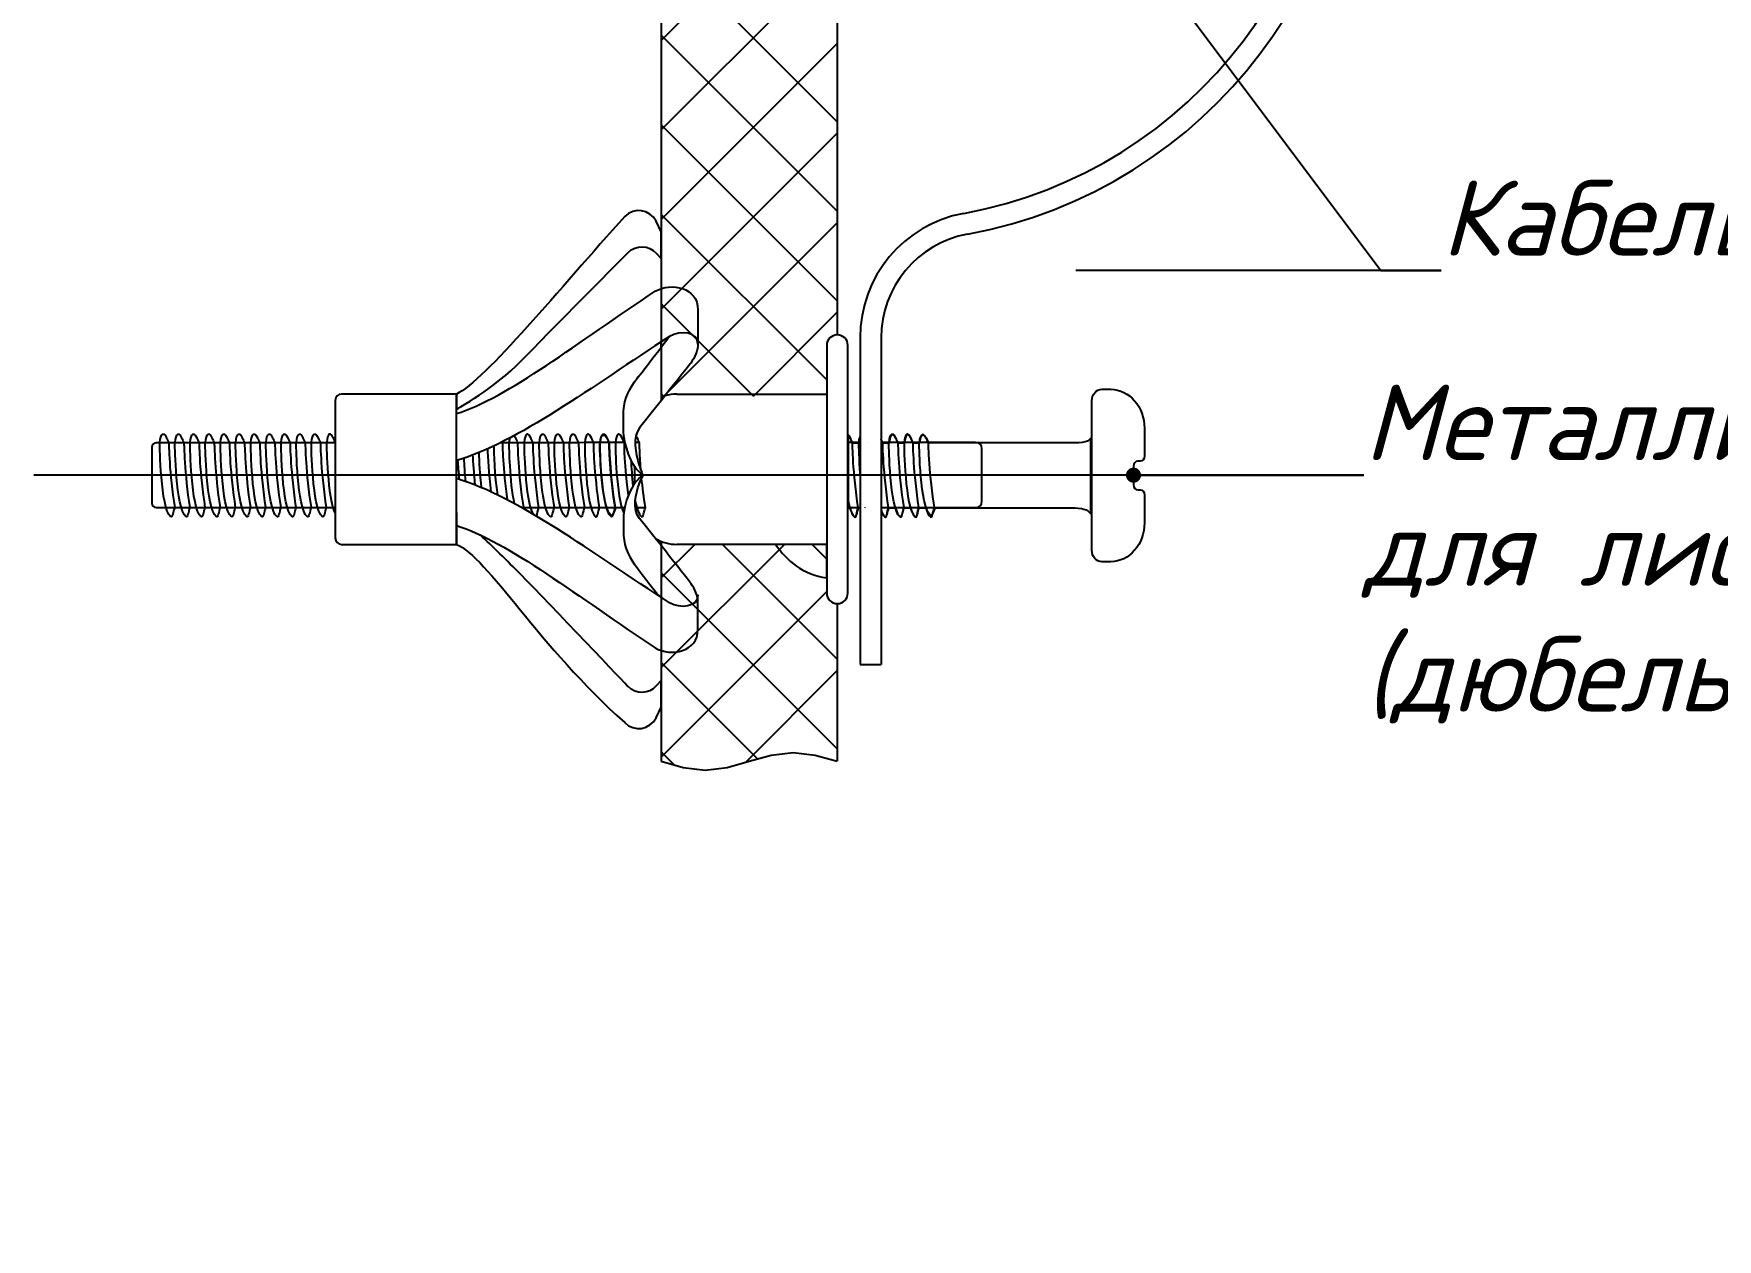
# Model space of a CAD drawing. Extents: x -152830 to 1281226, y -304852 to -2349.
# Drawn here: x 1078635 to 1084215, y -90262 to -86266 of the extents above; entities that cross this region are included whole.
import ezdxf
from ezdxf import colors
from ezdxf.entities.mleader import LeaderData, LeaderLine
from ezdxf.math import Vec2, Vec3

# ---------------------------------------------------------------- set-up
doc = ezdxf.new("R2010")
doc.units = 0
doc.header["$LTSCALE"] = 100
for name, pattern in [('K5LT32769', [0]), ('K5LT_BASIC', [0]), ('K5LT_REINFORCED', [0]), ('K5LT_THIN', [0]), ('K5LT_THIN_INCLUDED_TO_HATCHING', [0])]:
    doc.linetypes.add(name, pattern=pattern)
doc.styles.add('OlympDesign', font='isocpeui.ttf', dxfattribs={"height": 250})

# ---------------------------------------------------------------- blocks, each defined once
blk = doc.blocks.new('_Dot')
at = {"color": 0, "linetype": 'ByBlock', "lineweight": -2}
blk.add_line((-0.5, 0), (-1, 0), dxfattribs=at)
at = {"color": 0, "linetype": 'ByBlock', "const_width": 0.5}
blk.add_lwpolyline([(-0.25, 0, 1), (0.25, 0, 1)], format="xyb", close=True, dxfattribs=at)

msp = doc.modelspace()

# ---------------------------------------------------------------- linework, layer by layer
at = {"linetype": 'K5LT_THIN', "lineweight": 25}
for p, q in [((1080714.619314, -83203.246013), (1080714.619314, -87481.922768)), ((1080714.619314, -87948.450687), (1080714.619314, -88677.536513))]:
    msp.add_line(p, q, dxfattribs=at)
at = {"linetype": 'K5LT_BASIC', "lineweight": 25}
for p, q in [((1081298.382053, -83203.246013), (1081298.382053, -87264.058999)), ((1080714.619314, -87304.544369), (1080714.619314, -87287.017468)), ((1080766.787386, -87460.402556), (1081263.382093, -87460.402556)), ((1080766.787386, -87460.402556), (1080849.151011, -87460.402556)), ((1081334.555919, -87595.480124), (1081334.555919, -87837.250193)), ((1080626.787386, -87756.612379), (1080626.787386, -87700.28565)), ((1080626.787386, -87756.612379), (1080626.787386, -87700.28565)), ((1080714.619314, -87962.896383), (1080714.619314, -87948.450687)), ((1081263.382095, -87958.533436), (1080766.787386, -87958.533436)), ((1080849.151011, -87958.533436), (1080766.787386, -87958.533436)), ((1081298.382053, -88154.876995), (1081298.382053, -88677.536513))]:
    msp.add_line(p, q, dxfattribs=at)
at = {"linetype": 'K5LT32769', "lineweight": 25}
for p, q in [((1080714.619314, -86287.89556), (1081298.382053, -85704.13282)), ((1081298.382053, -86557.432167), (1080714.619314, -85973.669428)), ((1080714.619314, -86584.880408), (1081298.382053, -86001.117668)), ((1081298.382053, -86854.417015), (1080714.619314, -86270.654276)), ((1080714.619314, -86881.865256), (1081298.382053, -86298.102516)), ((1081298.382053, -87151.401863), (1080714.619314, -86567.639124)), ((1080714.619314, -87178.850104), (1081298.382053, -86595.087365)), ((1081263.382092, -87413.386751), (1080714.619314, -86864.623972)), ((1080714.619314, -87475.834952), (1081298.382053, -86892.072213)), ((1081020.224804, -87467.21431), (1080714.619314, -87161.60882)), ((1081020.224804, -87467.21431), (1081298.382053, -87189.057061)), ((1080724.917257, -87468.891612), (1080714.619314, -87458.593668)), ((1080714.619314, -88366.789496), (1081122.875374, -87958.533436)), ((1080714.619314, -88069.804648), (1080825.890526, -87958.533436)), ((1081298.382053, -88339.341256), (1080917.574233, -87958.533436)), ((1081263.382598, -88007.356953), (1081214.559081, -87958.533436)), ((1081298.382053, -88636.326104), (1080714.619314, -88052.563364)), ((1080714.619314, -88663.774344), (1081263.382095, -88115.011563)), ((1081034.07231, -88669.001209), (1080714.619314, -88349.548213)), ((1080993.893462, -88681.485045), (1081298.382053, -88376.996453)), ((1080759.057072, -88690.970819), (1080714.619314, -88646.533061)), ((1081294.826842, -88677.536513), (1081298.382053, -88673.981301))]:
    msp.add_line(p, q, dxfattribs=at)
at = {"linetype": 'K5LT_REINFORCED', "lineweight": 25}
for p, q in [((1081373.63123, -87274.294176), (1081373.63123, -88356.379757)), ((1081443.63123, -87274.294176), (1081443.63123, -88356.379757)), ((1081373.63123, -88356.379757), (1081443.63123, -88356.379757))]:
    msp.add_line(p, q, dxfattribs=at)
at = {"linetype": 'K5LT_THIN_INCLUDED_TO_HATCHING', "lineweight": 25}
for p, q in [((1081006.500683, -88677.536513), (1081079.471026, -88656.897383)), ((1081079.471026, -88656.897383), (1081152.441368, -88648.348376)), ((1081152.441368, -88648.348376), (1081225.411711, -88656.897383)), ((1081225.411711, -88656.897383), (1081298.382053, -88677.536513)), ((1080714.619314, -88677.536513), (1080787.589656, -88698.175642)), ((1080787.589656, -88698.175642), (1080860.559999, -88706.72465)), ((1080860.559999, -88706.72465), (1080933.530341, -88698.175642)), ((1080933.530341, -88698.175642), (1081006.500683, -88677.536513))]:
    msp.add_line(p, q, dxfattribs=at)
at = {"linetype": 'K5LT_REINFORCED', "lineweight": 25}
for centre, radius, start, end in [((1081443.63123, -85381.379757), 1575, 280.4756817, 90), ((1081443.63123, -85381.379757), 1505, 280.4756817, 90), ((1081793.63123, -87274.294176), 420, 100.4756817, 180), ((1081793.63123, -87274.294176), 350, 100.4756817, 180)]:
    msp.add_arc(centre, radius, start, end, dxfattribs=at)
at = {"linetype": 'K5LT_BASIC', "lineweight": 25}
for centre, start, end in [((1080766.787386, -87600.402556), 90, 106.475628918), ((1080766.787386, -87818.533436), 239.599221613, 270)]:
    msp.add_arc(centre, 140, start, end, dxfattribs=at)
for points, knots in [([(1080714.619314, -86922.275767), (1080714.619314, -86922.275767), (1080714.619314, -87011.357567), (1080714.619314, -87011.357567), (1080698.332018, -86993.154119), (1080698.332018, -86993.154119), (1080673.662705, -86965.582533), (1080630.845654, -86964.543019), (1080604.867425, -86990.884981), (1080604.867425, -86990.884981), (1080335.741962, -87262.665794), (1080164.221052, -87438.813855), (1080036.05234, -87511.034458), (1080036.05234, -87511.034458), (1080036.05234, -87460.402556), (1080036.05234, -87460.402556), (1080129.563859, -87416.467577), (1080381.836642, -87107.003153), (1080593.731977, -86871.506491), (1080624.536729, -86839.453754), (1080677.816613, -86847.700551), (1080697.490286, -86887.566332), (1080697.490286, -86887.566332), (1080714.619314, -86922.275767), (1080714.619314, -86922.275767)], [0, 0, 0, 0, 0.1111111111, 0.1111111111, 0.2222222222, 0.2222222222, 0.2222222222, 0.3333333333, 0.3333333333, 0.3333333333, 0.4444444444, 0.4444444444, 0.5555555556, 0.5555555556, 0.6666666667, 0.6666666667, 0.6666666667, 0.7777777778, 0.7777777778, 0.7777777778, 0.8888888889, 0.8888888889, 0.8888888889, 1, 1, 1, 1]), ([(1080036.05234, -87524.977322), (1080201.693178, -87475.400889), (1080446.787495, -87283.573344), (1080694.538485, -87119.629864), (1080747.463334, -87088.717345), (1080836.526325, -87106.754308), (1080836.526325, -87180.631896), (1080836.526325, -87180.631896), (1080836.405964, -87294.335643), (1080836.405964, -87294.335643), (1080836.405964, -87253.578982), (1080778.16258, -87248.224028), (1080741.838354, -87269.386281), (1080485.430017, -87434.529624), (1080238.531635, -87621.709945), (1080036.052624, -87680.580659), (1080036.052624, -87680.580659), (1080036.052529, -87680.573477), (1080036.05234, -87680.55921)], [0.50068450915, 0.50068450915, 0.50068450915, 0.50068450915, 0.66666666667, 0.66666666667, 0.66666666667, 0.83333333333, 0.83333333333, 0.83333333333, 1, 1, 1, 1.16666666667, 1.16666666667, 1.16666666667, 1.33333333333, 1.33333333333, 1.33333333333, 1.33446784587, 1.33446784587, 1.33446784587, 1.33446784587]), ([(1080836.484782, -87219.876946), (1080836.512352, -87220.348987), (1080836.526325, -87220.83529), (1080836.526325, -87221.336094), (1080836.526325, -87221.336094), (1080836.526325, -87292.191668), (1080836.526325, -87292.191668), (1080836.526325, -87315.58782), (1080826.947586, -87338.725358), (1080812.61589, -87357.675045), (1080812.61589, -87357.675045), (1080682.55164, -87522.932402), (1080643.262974, -87571.754806), (1080618.436586, -87602.605535), (1080629.431863, -87657.757967), (1080640.890624, -87694.181252), (1080647.56577, -87715.399144), (1080654.398199, -87730.261324), (1080654.398199, -87730.261324), (1080637.535277, -87715.110846), (1080631.924344, -87707.615225), (1080604.632798, -87671.156569), (1080589.177596, -87612.394013), (1080589.177596, -87571.413932), (1080589.177596, -87571.413932), (1080589.177596, -87530.206367), (1080589.177596, -87530.206367), (1080589.177596, -87490.238554), (1080602.331938, -87451.381707), (1080626.61039, -87419.632961), (1080626.61039, -87419.632961), (1080700.904341, -87322.479333), (1080741.181204, -87269.809589)], [0.81667321104, 0.81667321104, 0.81667321104, 0.81667321104, 0.81818181818, 0.81818181818, 0.81818181818, 0.90909090909, 0.90909090909, 0.90909090909, 1, 1, 1, 1.09090909091, 1.09090909091, 1.09090909091, 1.18181818182, 1.18181818182, 1.18181818182, 1.27272727273, 1.27272727273, 1.36363636364, 1.36363636364, 1.36363636364, 1.45454545455, 1.45454545455, 1.45454545455, 1.54545454545, 1.54545454545, 1.54545454545, 1.63636363636, 1.63636363636, 1.63636363636, 1.70263052599, 1.70263052599, 1.70263052599, 1.70263052599]), ([(1081298.382127, -88154.876995), (1081298.382127, -88154.876995), (1081298.382057, -88154.876995), (1081298.382057, -88154.876995), (1081279.052112, -88154.876995), (1081263.382096, -88139.206978), (1081263.382095, -88119.877034), (1081263.382095, -88119.877034), (1081263.382092, -87299.058961), (1081263.382092, -87299.058961), (1081263.382092, -87279.729016), (1081279.052108, -87264.058999), (1081298.382053, -87264.058999), (1081298.382053, -87264.058999), (1081298.382131, -87264.058999), (1081298.382131, -87264.058999), (1081317.712075, -87264.058999), (1081333.382092, -87279.729016), (1081333.382092, -87299.058961), (1081333.382092, -87299.058961), (1081333.382088, -88119.877034), (1081333.382088, -88119.877034), (1081333.382088, -88139.206978), (1081317.712071, -88154.876995), (1081298.382127, -88154.876995)], [0, 0, 0, 0, 0.125, 0.125, 0.125, 0.25, 0.25, 0.25, 0.375, 0.375, 0.375, 0.5, 0.5, 0.5, 0.625, 0.625, 0.625, 0.75, 0.75, 0.75, 0.875, 0.875, 0.875, 1, 1, 1, 1]), ([(1080036.05234, -87958.533436), (1080036.05234, -87958.533436), (1079655.275244, -87958.533436), (1079655.275244, -87958.533436), (1079643.677265, -87958.533436), (1079634.275244, -87949.131415), (1079634.275244, -87937.533436), (1079634.275244, -87937.533436), (1079634.275244, -87481.402556), (1079634.275244, -87481.402556), (1079634.275244, -87469.804577), (1079643.677265, -87460.402556), (1079655.275244, -87460.402556), (1079655.275244, -87460.402556), (1080036.05234, -87460.402556), (1080036.05234, -87460.402556), (1080036.05234, -87958.533436), (1080036.05234, -87958.533436)], [0, 0, 0, 0, 0.1666666667, 0.1666666667, 0.1666666667, 0.3333333333, 0.3333333333, 0.3333333333, 0.5, 0.5, 0.5, 0.6666666667, 0.6666666667, 0.6666666667, 0.8333333333, 0.8333333333, 1, 1, 1, 1]), ([(1082141.853294, -87932.138204), (1082141.853294, -87932.138204), (1082141.853294, -87977.862901), (1082141.853294, -87977.862901), (1082141.853294, -87998.95205), (1082156.611003, -88016.048184), (1082174.815558, -88016.048184), (1082174.815558, -88016.048184), (1082204.800027, -88016.048184), (1082204.800027, -88016.048184), (1082266.366394, -88016.048184), (1082316.275796, -87958.230413), (1082316.275796, -87886.908578), (1082316.275796, -87886.908578), (1082316.275796, -87793.907802), (1082316.275796, -87793.907802), (1082316.275796, -87784.872607), (1082309.953172, -87777.548135), (1082302.15382, -87777.548135), (1082302.15382, -87777.548135), (1082294.145662, -87777.548135), (1082294.145662, -87777.548135), (1082286.344886, -87777.548135), (1082280.021108, -87770.222326), (1082280.021108, -87761.185483), (1082280.021108, -87761.185483), (1082280.021108, -87699.361871), (1082280.021108, -87699.361871), (1082280.021108, -87690.323382), (1082286.346038, -87682.99624), (1082294.148233, -87682.99624), (1082294.148233, -87682.99624), (1082302.156384, -87682.99624), (1082302.156384, -87682.99624), (1082309.95432, -87682.99624), (1082316.275796, -87675.673098), (1082316.275796, -87666.639544), (1082316.275796, -87666.639544), (1082316.275796, -87573.636076), (1082316.275796, -87573.636076), (1082316.275796, -87502.314241), (1082266.366394, -87444.49647), (1082204.800027, -87444.49647), (1082204.800027, -87444.49647), (1082174.8153, -87444.49647), (1082174.8153, -87444.49647), (1082156.610887, -87444.49647), (1082141.853294, -87461.59247), (1082141.853294, -87482.681454), (1082141.853294, -87482.681454), (1082141.853294, -87528.403486), (1082141.853294, -87528.403486), (1082141.853294, -87932.138204), (1082141.853294, -87932.138204)], [0, 0, 0, 0, 0.0555555556, 0.0555555556, 0.0555555556, 0.1111111111, 0.1111111111, 0.1111111111, 0.1666666667, 0.1666666667, 0.1666666667, 0.2222222222, 0.2222222222, 0.2222222222, 0.2777777778, 0.2777777778, 0.2777777778, 0.3333333333, 0.3333333333, 0.3333333333, 0.3888888889, 0.3888888889, 0.3888888889, 0.4444444444, 0.4444444444, 0.4444444444, 0.5, 0.5, 0.5, 0.5555555556, 0.5555555556, 0.5555555556, 0.6111111111, 0.6111111111, 0.6111111111, 0.6666666667, 0.6666666667, 0.6666666667, 0.7222222222, 0.7222222222, 0.7222222222, 0.7777777778, 0.7777777778, 0.7777777778, 0.8333333333, 0.8333333333, 0.8333333333, 0.8888888889, 0.8888888889, 0.8888888889, 0.9444444444, 0.9444444444, 1, 1, 1, 1]), ([(1079082.616749, -87622.326559), (1079079.179205, -87615.697543), (1079077.680149, -87610.12558), (1079075.01836, -87604.854971), (1079061.119822, -87577.37699), (1079053.181253, -87603.544132), (1079052.78219, -87628.566541), (1079052.78219, -87628.566541), (1079055.22542, -87837.651172), (1079088.806334, -87866.43485), (1079095.700449, -87872.345965), (1079096.692192, -87850.178705), (1079102.108593, -87836.069321), (1079083.882333, -87725.05484), (1079082.616749, -87622.326559), (1079082.616749, -87622.326559)], [0, 0, 0, 0, 0.2, 0.2, 0.2, 0.4, 0.4, 0.4, 0.6, 0.6, 0.6, 0.8, 0.8, 0.8, 1, 1, 1, 1]), ([(1079132.863413, -87622.326559), (1079129.420726, -87615.697543), (1079127.928098, -87610.12558), (1079125.260138, -87604.854971), (1079111.364171, -87577.37699), (1079103.427916, -87603.544132), (1079103.026282, -87628.566541), (1079103.026282, -87628.566541), (1079105.473369, -87837.651172), (1079139.050426, -87866.43485), (1079145.953284, -87872.345965), (1079146.935255, -87850.178705), (1079152.35397, -87836.069321), (1079134.131568, -87725.05484), (1079132.863413, -87622.326559), (1079132.863413, -87622.326559)], [0, 0, 0, 0, 0.2, 0.2, 0.2, 0.4, 0.4, 0.4, 0.6, 0.6, 0.6, 0.8, 0.8, 0.8, 1, 1, 1, 1]), ([(1079183.111362, -87622.326559), (1079179.672532, -87615.697543), (1079178.174762, -87610.12558), (1079175.509116, -87604.854971), (1079161.610835, -87577.37699), (1079153.677151, -87603.544132), (1079153.274231, -87628.566541), (1079153.274231, -87628.566541), (1079155.724918, -87837.651172), (1079189.299661, -87866.43485), (1079196.197376, -87872.345965), (1079197.181919, -87850.178705), (1079202.600634, -87836.069321), (1079184.37566, -87725.05484), (1079183.111362, -87622.326559), (1079183.111362, -87622.326559)], [0, 0, 0, 0, 0.2, 0.2, 0.2, 0.4, 0.4, 0.4, 0.6, 0.6, 0.6, 0.8, 0.8, 0.8, 1, 1, 1, 1]), ([(1079233.355447, -87622.326559), (1079229.917903, -87615.697543), (1079228.423733, -87610.12558), (1079225.753459, -87604.854971), (1079211.860069, -87577.37699), (1079203.921243, -87603.544132), (1079203.520895, -87628.566541), (1079203.520895, -87628.566541), (1079205.96901, -87837.651172), (1079239.548888, -87866.43485), (1079246.441725, -87872.345965), (1079247.428575, -87850.178705), (1079252.849861, -87836.069321), (1079234.624888, -87725.05484), (1079233.355447, -87622.326559), (1079233.355447, -87622.326559)], [0, 0, 0, 0, 0.2, 0.2, 0.2, 0.4, 0.4, 0.4, 0.6, 0.6, 0.6, 0.8, 0.8, 0.8, 1, 1, 1, 1]), ([(1079283.604681, -87622.326559), (1079280.167137, -87615.697543), (1079278.670395, -87610.12558), (1079275.998835, -87604.854971), (1079262.10544, -87577.37699), (1079254.171756, -87603.544132), (1079253.767551, -87628.566541), (1079253.767551, -87628.566541), (1079256.220809, -87837.651172), (1079289.795551, -87866.43485), (1079296.68838, -87872.345965), (1079297.675237, -87850.178705), (1079303.096523, -87836.069321), (1079284.870264, -87725.05484), (1079283.604681, -87622.326559), (1079283.604681, -87622.326559)], [0, 0, 0, 0, 0.2, 0.2, 0.2, 0.4, 0.4, 0.4, 0.6, 0.6, 0.6, 0.8, 0.8, 0.8, 1, 1, 1, 1]), ([(1079333.848772, -87622.326559), (1079330.411228, -87615.697543), (1079328.913457, -87610.12558), (1079326.245497, -87604.854971), (1079312.356987, -87577.37699), (1079304.42099, -87603.544132), (1079304.014213, -87628.566541), (1079304.014213, -87628.566541), (1079306.4649, -87837.651172), (1079340.043499, -87866.43485), (1079346.936328, -87872.345965), (1079347.925499, -87850.178705), (1079353.3419, -87836.069321), (1079335.114355, -87725.05484), (1079333.848772, -87622.326559), (1079333.848772, -87622.326559)], [0, 0, 0, 0, 0.2, 0.2, 0.2, 0.4, 0.4, 0.4, 0.6, 0.6, 0.6, 0.8, 0.8, 0.8, 1, 1, 1, 1]), ([(1079384.099291, -87622.326559), (1079380.65789, -87615.697543), (1079379.162691, -87610.12558), (1079376.497056, -87604.854971), (1079362.601335, -87577.37699), (1079354.665081, -87603.544132), (1079354.25959, -87628.566541), (1079354.25959, -87628.566541), (1079356.712848, -87837.651172), (1079390.285275, -87866.43485), (1079397.185304, -87872.345965), (1079398.172162, -87850.178705), (1079403.588562, -87836.069321), (1079385.363589, -87725.05484), (1079384.099291, -87622.326559), (1079384.099291, -87622.326559)], [0, 0, 0, 0, 0.2, 0.2, 0.2, 0.4, 0.4, 0.4, 0.6, 0.6, 0.6, 0.8, 0.8, 0.8, 1, 1, 1, 1]), ([(1079434.34081, -87622.326559), (1079430.908409, -87615.697543), (1079429.40421, -87610.12558), (1079426.743964, -87604.854971), (1079412.845426, -87577.37699), (1079404.909429, -87603.544132), (1079404.508823, -87628.566541), (1079404.508823, -87628.566541), (1079406.95951, -87837.651172), (1079440.531938, -87866.43485), (1079447.429653, -87872.345965), (1079448.41651, -87850.178705), (1079453.837796, -87836.069321), (1079435.60768, -87725.05484), (1079434.34081, -87622.326559), (1079434.34081, -87622.326559)], [0, 0, 0, 0, 0.2, 0.2, 0.2, 0.4, 0.4, 0.4, 0.6, 0.6, 0.6, 0.8, 0.8, 0.8, 1, 1, 1, 1]), ([(1079484.590044, -87622.326559), (1079481.155071, -87615.697543), (1079479.656015, -87610.12558), (1079476.989341, -87604.854971), (1079463.09466, -87577.37699), (1079455.154805, -87603.544132), (1079454.752914, -87628.566541), (1079454.752914, -87628.566541), (1079457.201287, -87837.651172), (1079490.780914, -87866.43485), (1079497.676328, -87872.345965), (1079498.665486, -87850.178705), (1079504.084458, -87836.069321), (1079485.856913, -87725.05484), (1079484.590044, -87622.326559), (1079484.590044, -87622.326559)], [0, 0, 0, 0, 0.2, 0.2, 0.2, 0.4, 0.4, 0.4, 0.6, 0.6, 0.6, 0.8, 0.8, 0.8, 1, 1, 1, 1]), ([(1079534.841849, -87622.326559), (1079531.399162, -87615.697543), (1079529.903963, -87610.12558), (1079527.238332, -87604.854971), (1079513.337465, -87577.37699), (1079505.401467, -87603.544132), (1079505.002148, -87628.566541), (1079505.002148, -87628.566541), (1079507.455406, -87837.651172), (1079541.034004, -87866.43485), (1079547.926577, -87872.345965), (1079548.913434, -87850.178705), (1079554.33112, -87836.069321), (1079536.104861, -87725.05484), (1079534.841849, -87622.326559), (1079534.841849, -87622.326559)], [0, 0, 0, 0, 0.2, 0.2, 0.2, 0.4, 0.4, 0.4, 0.6, 0.6, 0.6, 0.8, 0.8, 0.8, 1, 1, 1, 1]), ([(1079585.084654, -87622.326559), (1079581.645824, -87615.697543), (1079580.148054, -87610.12558), (1079577.487551, -87604.854971), (1079563.586699, -87577.37699), (1079555.650701, -87603.544132), (1079555.251381, -87628.566541), (1079555.251381, -87628.566541), (1079557.700782, -87837.651172), (1079591.278095, -87866.43485), (1079598.180953, -87872.345965), (1079599.157782, -87850.178705), (1079604.579068, -87836.069321), (1079586.348952, -87725.05484), (1079585.084654, -87622.326559), (1079585.084654, -87622.326559)], [0, 0, 0, 0, 0.2, 0.2, 0.2, 0.4, 0.4, 0.4, 0.6, 0.6, 0.6, 0.8, 0.8, 0.8, 1, 1, 1, 1]), ([(1079635.074476, -87621.816475), (1079631.818356, -87615.41074), (1079630.328643, -87609.98984), (1079627.731899, -87604.854971), (1079613.835932, -87577.37699), (1079605.897363, -87603.544132), (1079605.496758, -87628.566541), (1079605.496758, -87628.566541), (1079607.580651, -87806.54424), (1079634.275245, -87856.694284)], [1.0051508324, 1.0051508324, 1.0051508324, 1.0051508324, 1.2, 1.2, 1.2, 1.4, 1.4, 1.4, 1.58452352108, 1.58452352108, 1.58452352108, 1.58452352108]), ([(1080212.530674, -87605.986054), (1080210.909748, -87612.432738), (1080210.009025, -87620.558266), (1080209.880402, -87628.566541), (1080209.880402, -87628.566541), (1080211.337953, -87753.037615), (1080227.427802, -87823.125474)], [0.33599117412, 0.33599117412, 0.33599117412, 0.33599117412, 0.4, 0.4, 0.4, 0.55431322896, 0.55431322896, 0.55431322896, 0.55431322896]), ([(1080257.882489, -87839.939713), (1080258.296263, -87838.60392), (1080258.737097, -87837.305684), (1080259.211945, -87836.069321), (1080240.984401, -87725.05484), (1080239.717531, -87622.326559), (1080239.717531, -87622.326559), (1080236.282559, -87615.697543), (1080234.783503, -87610.12558), (1080232.116829, -87604.854971), (1080230.629761, -87601.91416), (1080229.210901, -87599.587812), (1080227.862189, -87597.808759)], [0.78247459788, 0.78247459788, 0.78247459788, 0.78247459788, 0.8, 0.8, 0.8, 1, 1, 1, 1.2, 1.2, 1.2, 1.22140484978, 1.22140484978, 1.22140484978, 1.22140484978]), ([(1080301.136655, -87864.989518), (1080304.076801, -87859.501386), (1080305.703233, -87845.849514), (1080309.458608, -87836.069321), (1080291.232349, -87725.05484), (1080289.969336, -87622.326559), (1080289.969336, -87622.326559), (1080286.52665, -87615.697543), (1080285.031451, -87610.12558), (1080282.365819, -87604.854971), (1080268.464953, -87577.37699), (1080260.528955, -87603.544132), (1080260.129635, -87628.566541), (1080260.129635, -87628.566541), (1080262.26421, -87810.490647), (1080289.804166, -87858.306118)], [0.66136612078, 0.66136612078, 0.66136612078, 0.66136612078, 0.8, 0.8, 0.8, 1, 1, 1, 1.2, 1.2, 1.2, 1.4, 1.4, 1.4, 1.58655808023, 1.58655808023, 1.58655808023, 1.58655808023]), ([(1080340.212141, -87622.326559), (1080336.773312, -87615.697543), (1080335.275542, -87610.12558), (1080332.615038, -87604.854971), (1080318.714186, -87577.37699), (1080310.778188, -87603.544132), (1080310.378869, -87628.566541), (1080310.378869, -87628.566541), (1080312.82827, -87837.651172), (1080346.405583, -87866.43485), (1080353.30844, -87872.345965), (1080354.285269, -87850.178705), (1080359.706556, -87836.069321), (1080341.47644, -87725.05484), (1080340.212141, -87622.326559), (1080340.212141, -87622.326559)], [0, 0, 0, 0, 0.2, 0.2, 0.2, 0.4, 0.4, 0.4, 0.6, 0.6, 0.6, 0.8, 0.8, 0.8, 1, 1, 1, 1]), ([(1080390.463946, -87622.326559), (1080387.023831, -87615.697543), (1080385.524775, -87610.12558), (1080382.859387, -87604.854971), (1080368.96342, -87577.37699), (1080361.024851, -87603.544132), (1080360.624245, -87628.566541), (1080360.624245, -87628.566541), (1080363.072361, -87837.651172), (1080396.652245, -87866.43485), (1080403.547663, -87872.345965), (1080404.534246, -87850.178705), (1080409.950647, -87836.069321), (1080391.725673, -87725.05484), (1080390.463946, -87622.326559), (1080390.463946, -87622.326559)], [0, 0, 0, 0, 0.2, 0.2, 0.2, 0.4, 0.4, 0.4, 0.6, 0.6, 0.6, 0.8, 0.8, 0.8, 1, 1, 1, 1]), ([(1080440.708037, -87622.326559), (1080437.270493, -87615.697543), (1080435.766295, -87610.12558), (1080433.109667, -87604.854971), (1080419.210082, -87577.37699), (1080411.273827, -87603.544132), (1080410.873479, -87628.566541), (1080410.873479, -87628.566541), (1080413.321594, -87837.651172), (1080446.901479, -87866.43485), (1080453.796622, -87872.345965), (1080454.778594, -87850.178705), (1080460.202194, -87836.069321), (1080441.968478, -87725.05484), (1080440.708037, -87622.326559), (1080440.708037, -87622.326559)], [0, 0, 0, 0, 0.2, 0.2, 0.2, 0.4, 0.4, 0.4, 0.6, 0.6, 0.6, 0.8, 0.8, 0.8, 1, 1, 1, 1]), ([(1080510.446542, -87836.069321), (1080505.027827, -87850.178705), (1080504.043284, -87872.345965), (1080497.144284, -87866.43485), (1080463.565942, -87837.651172), (1080461.114999, -87628.566541), (1080461.114999, -87628.566541), (1080461.519461, -87603.544132), (1080469.45803, -87577.37699), (1080483.353997, -87604.854971), (1080486.020671, -87610.12558), (1080487.517156, -87615.697543), (1080490.952128, -87622.326559), (1080490.952128, -87622.326559), (1080492.217712, -87725.05484), (1080510.446542, -87836.069321)], [0, 0, 0, 0, 0.2, 0.2, 0.2, 0.4, 0.4, 0.4, 0.6, 0.6, 0.6, 0.8, 0.8, 0.8, 1, 1, 1, 1]), ([(1080540.887429, -87621.560832), (1080540.552371, -87619.875872), (1080537.365784, -87610.811083), (1080534.425525, -87605.686008), (1080521.904165, -87583.830131), (1080511.768437, -87603.544132), (1080511.362946, -87628.566541), (1080511.362946, -87628.566541), (1080513.857602, -87832.727172), (1080547.622104, -87861.300004), (1080553.488993, -87866.261802), (1080556.190894, -87856.461112), (1080561.607037, -87842.351729), (1080543.377179, -87731.334676), (1080540.887429, -87621.560832), (1080540.887429, -87621.560832)], [0, 0, 0, 0, 0.2, 0.2, 0.2, 0.4, 0.4, 0.4, 0.6, 0.6, 0.6, 0.8, 0.8, 0.8, 1, 1, 1, 1]), ([(1080542.271042, -87622.326559), (1080538.833498, -87615.697543), (1080537.334442, -87610.12558), (1080534.672653, -87604.854971), (1080520.774115, -87577.37699), (1080512.835546, -87603.544132), (1080512.436483, -87628.566541), (1080512.436483, -87628.566541), (1080514.879713, -87837.651172), (1080548.460627, -87866.43485), (1080555.354742, -87872.345965), (1080556.346485, -87850.178705), (1080561.762886, -87836.069321), (1080543.536626, -87725.05484), (1080542.271042, -87622.326559), (1080542.271042, -87622.326559)], [0, 0, 0, 0, 0.2, 0.2, 0.2, 0.4, 0.4, 0.4, 0.6, 0.6, 0.6, 0.8, 0.8, 0.8, 1, 1, 1, 1]), ([(1080606.041626, -87795.785591), (1080593.493969, -87701.409791), (1080592.517706, -87622.326559), (1080592.517706, -87622.326559), (1080589.075019, -87615.697543), (1080587.582391, -87610.12558), (1080584.914431, -87604.854971), (1080571.018464, -87577.37699), (1080563.082209, -87603.544132), (1080562.680575, -87628.566541), (1080562.680575, -87628.566541), (1080564.718754, -87802.71316), (1080590.597909, -87855.02169)], [0.82452017536, 0.82452017536, 0.82452017536, 0.82452017536, 1, 1, 1, 1.2, 1.2, 1.2, 1.4, 1.4, 1.4, 1.58252672585, 1.58252672585, 1.58252672585, 1.58252672585]), ([(1080647.575206, -87713.540718), (1080643.224584, -87659.616037), (1080642.765655, -87622.326559), (1080642.765655, -87622.326559), (1080639.326825, -87615.697543), (1080637.829055, -87610.12558), (1080635.163409, -87604.854971), (1080633.71067, -87601.982793), (1080632.323099, -87599.69673), (1080631.002484, -87597.934212)], [0.87950247114, 0.87950247114, 0.87950247114, 0.87950247114, 1, 1, 1, 1.2, 1.2, 1.2, 1.22090530557, 1.22090530557, 1.22090530557, 1.22090530557]), ([(1081333.382089, -87809.756006), (1081338.507242, -87836.902505), (1081345.394431, -87858.507212), (1081354.642693, -87866.43485), (1081361.535265, -87872.345965), (1081362.522122, -87850.178705), (1081367.939808, -87836.069321), (1081349.713549, -87725.05484), (1081348.450537, -87622.326559), (1081348.450537, -87622.326559), (1081345.00785, -87615.697543), (1081343.512651, -87610.12558), (1081340.84702, -87604.854971), (1081338.126279, -87599.476855), (1081335.634041, -87596.153782), (1081333.38209, -87594.474947)], [0.54491574096, 0.54491574096, 0.54491574096, 0.54491574096, 0.6, 0.6, 0.6, 0.8, 0.8, 0.8, 1, 1, 1, 1.2, 1.2, 1.2, 1.23914491354, 1.23914491354, 1.23914491354, 1.23914491354]), ([(1081373.63123, -87603.136215), (1081371.788421, -87608.491046), (1081370.588499, -87615.727966), (1081370.075734, -87623.294015), (1081370.075734, -87623.294015), (1081349.306993, -87623.294015), (1081349.306993, -87623.294015), (1081345.934759, -87616.747783), (1081344.436989, -87611.218514), (1081341.796542, -87605.995731), (1081338.687179, -87599.850647), (1081335.876561, -87596.388821), (1081333.38209, -87594.997299)], [1.370368382963, 1.370368382963, 1.370368382963, 1.370368382963, 1.377777777778, 1.377777777778, 1.377777777778, 1.4, 1.4, 1.4, 1.422222222222, 1.422222222222, 1.422222222222, 1.427657286688, 1.427657286688, 1.427657286688, 1.427657286688]), ([(1081373.63123, -87599.537829), (1081370.670811, -87606.323556), (1081369.035783, -87617.555875), (1081368.860069, -87628.566541), (1081368.860069, -87628.566541), (1081369.416211, -87676.039638), (1081373.63123, -87728.858104)], [0.31199355836, 0.31199355836, 0.31199355836, 0.31199355836, 0.4, 0.4, 0.4, 0.49529996145, 0.49529996145, 0.49529996145, 0.49529996145]), ([(1081443.63123, -87845.656817), (1081447.213756, -87855.829086), (1081451.336423, -87863.508853), (1081456.077842, -87867.57561), (1081462.970672, -87873.479011), (1081463.9601, -87851.359577), (1081469.363645, -87837.250193), (1081469.363645, -87837.250193), (1081491.200746, -87837.250193), (1081491.200746, -87837.250193), (1081495.363905, -87851.598191), (1081500.357073, -87862.453106), (1081506.32707, -87867.57561), (1081513.214764, -87873.479011), (1081514.204185, -87851.359577), (1081519.612872, -87837.250193), (1081519.612872, -87837.250193), (1081541.442273, -87837.250193), (1081541.442273, -87837.250193), (1081545.614424, -87851.598191), (1081550.597564, -87862.453106), (1081556.573732, -87867.57561), (1081563.461419, -87873.479011), (1081564.450848, -87851.359577), (1081569.858249, -87837.250193), (1081569.858249, -87837.250193), (1081591.692794, -87837.250193), (1081591.692794, -87837.250193), (1081595.861086, -87851.598191), (1081600.846797, -87862.453106), (1081606.82168, -87867.57561), (1081613.706796, -87873.479011), (1081614.701367, -87851.359577), (1081620.107482, -87837.250193), (1081620.107482, -87837.250193), (1082072.809557, -87837.250193), (1082072.809557, -87837.250193), (1082109.249426, -87837.250193), (1082129.378996, -87842.322434), (1082138.353534, -87857.634663), (1082138.353534, -87857.634663), (1082138.353534, -87606.154292), (1082138.353534, -87606.154292), (1082127.783482, -87624.187665), (1082101.295694, -87621.464191), (1082052.831143, -87621.464191), (1082052.474079, -87621.464191), (1082052.304728, -87621.434486), (1082051.947664, -87621.434486), (1081973.581481, -87621.434486), (1081600.549043, -87621.560832), (1081600.549043, -87621.560832), (1081597.170639, -87615.0146), (1081595.669011, -87611.218514), (1081593.023679, -87605.995731), (1081580.320529, -87580.870471), (1081572.601547, -87600.601957), (1081571.063665, -87623.294015), (1081571.063665, -87623.294015), (1081550.298781, -87623.294015), (1081550.298781, -87623.294015), (1081546.92012, -87616.747783), (1081545.427235, -87611.218514), (1081542.777017, -87605.995731), (1081530.073866, -87580.870471), (1081522.354885, -87600.601957), (1081520.819317, -87623.294015), (1081520.819317, -87623.294015), (1081500.049548, -87623.294015), (1081500.049548, -87623.294015), (1081496.676029, -87616.747783), (1081495.181858, -87611.218514), (1081492.53164, -87605.995731), (1081479.827211, -87580.870471), (1081472.106943, -87600.601957), (1081470.571375, -87623.294015), (1081470.571375, -87623.294015), (1081449.807777, -87623.294015), (1081449.807777, -87623.294015), (1081447.041996, -87617.934845), (1081445.5375, -87613.257256), (1081443.63123, -87608.871424)], [0.69346888346, 0.69346888346, 0.69346888346, 0.69346888346, 0.71111111111, 0.71111111111, 0.71111111111, 0.73333333333, 0.73333333333, 0.73333333333, 0.75555555556, 0.75555555556, 0.75555555556, 0.77777777778, 0.77777777778, 0.77777777778, 0.8, 0.8, 0.8, 0.82222222222, 0.82222222222, 0.82222222222, 0.84444444444, 0.84444444444, 0.84444444444, 0.86666666667, 0.86666666667, 0.86666666667, 0.88888888889, 0.88888888889, 0.88888888889, 0.91111111111, 0.91111111111, 0.91111111111, 0.93333333333, 0.93333333333, 0.93333333333, 0.95555555556, 0.95555555556, 0.95555555556, 0.97777777778, 0.97777777778, 0.97777777778, 1, 1, 1, 1.02222222222, 1.02222222222, 1.02222222222, 1.04444444444, 1.04444444444, 1.04444444444, 1.06666666667, 1.06666666667, 1.06666666667, 1.08888888889, 1.08888888889, 1.08888888889, 1.11111111111, 1.11111111111, 1.11111111111, 1.13333333333, 1.13333333333, 1.13333333333, 1.15555555556, 1.15555555556, 1.15555555556, 1.17777777778, 1.17777777778, 1.17777777778, 1.2, 1.2, 1.2, 1.22222222222, 1.22222222222, 1.22222222222, 1.24444444444, 1.24444444444, 1.24444444444, 1.26666666667, 1.26666666667, 1.26666666667, 1.28485921892, 1.28485921892, 1.28485921892, 1.28485921892]), ([(1081443.63123, -87847.131833), (1081446.988341, -87856.00905), (1081450.801891, -87862.72197), (1081455.133446, -87866.43485), (1081462.028864, -87872.345965), (1081463.015447, -87850.178705), (1081468.431847, -87836.069321), (1081450.206874, -87725.05484), (1081448.945147, -87622.326559), (1081448.945147, -87622.326559), (1081446.599895, -87617.807317), (1081445.156778, -87613.779355), (1081443.63123, -87610.003234)], [0.57420149316, 0.57420149316, 0.57420149316, 0.57420149316, 0.6, 0.6, 0.6, 0.8, 0.8, 0.8, 1, 1, 1, 1.13634730349, 1.13634730349, 1.13634730349, 1.13634730349]), ([(1081499.189238, -87622.326559), (1081495.751694, -87615.697543), (1081494.247495, -87610.12558), (1081491.590868, -87604.854971), (1081477.691283, -87577.37699), (1081469.755028, -87603.544132), (1081469.35468, -87628.566541), (1081469.35468, -87628.566541), (1081471.802795, -87837.651172), (1081505.382679, -87866.43485), (1081512.277823, -87872.345965), (1081513.259795, -87850.178705), (1081518.683395, -87836.069321), (1081500.449679, -87725.05484), (1081499.189238, -87622.326559), (1081499.189238, -87622.326559)], [0, 0, 0, 0, 0.2, 0.2, 0.2, 0.4, 0.4, 0.4, 0.6, 0.6, 0.6, 0.8, 0.8, 0.8, 1, 1, 1, 1]), ([(1081568.927743, -87836.069321), (1081563.509028, -87850.178705), (1081562.524485, -87872.345965), (1081555.625485, -87866.43485), (1081522.047143, -87837.651172), (1081519.596199, -87628.566541), (1081519.596199, -87628.566541), (1081520.000662, -87603.544132), (1081527.93923, -87577.37699), (1081541.835197, -87604.854971), (1081544.501872, -87610.12558), (1081545.998356, -87615.697543), (1081549.433329, -87622.326559), (1081549.433329, -87622.326559), (1081550.698913, -87725.05484), (1081568.927743, -87836.069321)], [0, 0, 0, 0, 0.2, 0.2, 0.2, 0.4, 0.4, 0.4, 0.6, 0.6, 0.6, 0.8, 0.8, 0.8, 1, 1, 1, 1]), ([(1081599.36863, -87621.560832), (1081599.033571, -87619.875872), (1081595.846984, -87610.811083), (1081592.906726, -87605.686008), (1081580.385365, -87583.830131), (1081570.249638, -87603.544132), (1081569.844147, -87628.566541), (1081569.844147, -87628.566541), (1081572.338803, -87832.727172), (1081606.103305, -87861.300004), (1081611.970194, -87866.261802), (1081614.672095, -87856.461112), (1081620.088238, -87842.351729), (1081601.858379, -87731.334676), (1081599.36863, -87621.560832), (1081599.36863, -87621.560832)], [0, 0, 0, 0, 0.2, 0.2, 0.2, 0.4, 0.4, 0.4, 0.6, 0.6, 0.6, 0.8, 0.8, 0.8, 1, 1, 1, 1]), ([(1079635.074476, -87621.816475), (1079289.019468, -87622.012676), (1079041.068874, -87622.153255), (1079041.068874, -87622.153255), (1079033.272239, -87622.153255), (1079026.943291, -87628.478603), (1079026.943291, -87636.28038), (1079026.943291, -87636.28038), (1079026.943291, -87821.979994), (1079026.943291, -87821.979994), (1079026.943291, -87829.779021), (1079033.262319, -87836.103143), (1079041.061344, -87836.109427), (1079041.061344, -87836.109427), (1079288.633398, -87836.165807), (1079634.275245, -87836.244521)], [0.21222882111, 0.21222882111, 0.21222882111, 0.21222882111, 0.25, 0.25, 0.25, 0.375, 0.375, 0.375, 0.5, 0.5, 0.5, 0.625, 0.625, 0.625, 0.66274210818, 0.66274210818, 0.66274210818, 0.66274210818]), ([(1080205.150506, -87811.321739), (1080190.552628, -87710.253023), (1080189.468298, -87622.326559), (1080189.468298, -87622.326559), (1080188.832986, -87621.099578), (1080188.263733, -87619.90881), (1080187.740981, -87618.749465)], [0.81496887465, 0.81496887465, 0.81496887465, 0.81496887465, 1, 1, 1, 1.03701850247, 1.03701850247, 1.03701850247, 1.03701850247]), ([(1081443.63123, -87836.65657), (1081635.203815, -87836.700197), (1081756.683446, -87836.727862), (1081756.683446, -87836.727862), (1081768.28803, -87836.737213), (1081777.700366, -87827.332457), (1081777.700366, -87815.727869), (1081777.700366, -87815.727869), (1081777.700366, -87641.613572), (1081777.700366, -87641.613572), (1081777.700366, -87629.999138), (1081768.272651, -87620.590316), (1081756.65824, -87620.613614), (1081756.65824, -87620.613614), (1081635.189133, -87620.682483), (1081443.631228, -87620.791089)], [0.72356209261, 0.72356209261, 0.72356209261, 0.72356209261, 0.75, 0.75, 0.75, 0.875, 0.875, 0.875, 1, 1, 1, 1.125, 1.125, 1.125, 1.15143692154, 1.15143692154, 1.15143692154, 1.15143692154]), ([(1080036.05234, -87896.191416), (1080201.693178, -87945.767849), (1080446.787495, -88137.595394), (1080694.538485, -88301.538874), (1080747.463334, -88332.451393), (1080836.526325, -88314.41443), (1080836.526325, -88240.536842), (1080836.526325, -88240.536842), (1080836.405964, -88126.833095), (1080836.405964, -88126.833095), (1080836.405964, -88167.589756), (1080778.16258, -88172.94471), (1080741.838354, -88151.782457), (1080485.430017, -87986.639114), (1080238.531635, -87799.458793), (1080036.052624, -87740.588079), (1080036.052624, -87740.588079), (1080036.052529, -87740.595261), (1080036.05234, -87740.609528)], [0.50068450915, 0.50068450915, 0.50068450915, 0.50068450915, 0.66666666667, 0.66666666667, 0.66666666667, 0.83333333333, 0.83333333333, 0.83333333333, 1, 1, 1, 1.16666666667, 1.16666666667, 1.16666666667, 1.33333333333, 1.33333333333, 1.33333333333, 1.33446784587, 1.33446784587, 1.33446784587, 1.33446784587]), ([(1080836.509271, -88224.426367), (1080836.520607, -88224.117822), (1080836.526325, -88223.803406), (1080836.526325, -88223.483057), (1080836.526325, -88223.483057), (1080836.526325, -88152.627483), (1080836.526325, -88152.627483), (1080836.526325, -88129.231331), (1080826.947586, -88106.093793), (1080812.61589, -88087.144106), (1080812.61589, -88087.144106), (1080682.55164, -87921.886748), (1080643.262974, -87873.064345), (1080617.645699, -87841.230813), (1080630.168763, -87790.198747), (1080641.986007, -87758.537764), (1080648.292616, -87741.640978), (1080654.398199, -87730.261324), (1080654.398199, -87730.261324), (1080653.85385, -87731.283947), (1080653.85385, -87731.283947), (1080657.43911, -87723.644317), (1080637.840285, -87742.407537), (1080630.711746, -87751.39063), (1080604.578974, -87784.322083), (1080589.177596, -87839.568689), (1080589.177596, -87875.814622), (1080589.177596, -87875.814622), (1080589.177596, -87914.612784), (1080589.177596, -87914.612784), (1080589.177596, -87954.580597), (1080602.331938, -87993.437444), (1080626.61039, -88025.18619), (1080626.61039, -88025.18619), (1080667.660271, -88078.866803), (1080705.275361, -88128.055767)], [0.83244874009, 0.83244874009, 0.83244874009, 0.83244874009, 0.83333333333, 0.83333333333, 0.83333333333, 0.91666666667, 0.91666666667, 0.91666666667, 1, 1, 1, 1.08333333333, 1.08333333333, 1.08333333333, 1.16666666667, 1.16666666667, 1.16666666667, 1.25, 1.25, 1.33333333333, 1.33333333333, 1.33333333333, 1.41666666667, 1.41666666667, 1.41666666667, 1.5, 1.5, 1.5, 1.58333333333, 1.58333333333, 1.58333333333, 1.66666666667, 1.66666666667, 1.66666666667, 1.71181973313, 1.71181973313, 1.71181973313, 1.71181973313]), ([(1080628.661106, -87814.696406), (1080633.67587, -87839.506396), (1080640.275066, -87858.994426), (1080648.953954, -87866.43485), (1080655.851669, -87872.345965), (1080656.836212, -87850.178705), (1080662.254927, -87836.069321), (1080656.699951, -87802.232086), (1080652.720676, -87769.164665), (1080649.872629, -87739.541365)], [0.54830109206, 0.54830109206, 0.54830109206, 0.54830109206, 0.6, 0.6, 0.6, 0.8, 0.8, 0.8, 0.8609600382, 0.8609600382, 0.8609600382, 0.8609600382]), ([(1080036.05234, -87853.303713), (1080036.05234, -87853.303713), (1080036.05234, -87958.533436), (1080036.05234, -87958.533436), (1080136.269365, -87997.847597), (1080313.523966, -88300.543916), (1080593.731977, -88549.46151), (1080624.536729, -88581.514248), (1080677.816613, -88573.267476), (1080697.490286, -88533.401696), (1080697.490286, -88533.401696), (1080714.619314, -88498.692261), (1080714.619314, -88498.692261), (1080714.619314, -88409.610461), (1080714.619314, -88409.610461), (1080698.332018, -88427.813909), (1080698.332018, -88427.813909), (1080673.662705, -88455.385495), (1080630.845654, -88456.425009), (1080604.867425, -88430.083046), (1080604.867425, -88430.083046), (1080348.950071, -88159.426965), (1080203.5277, -88011.968466), (1080154.557634, -87964.687413), (1080115.124583, -87927.260338)], [0.55555555556, 0.55555555556, 0.55555555556, 0.55555555556, 0.66666666667, 0.66666666667, 0.66666666667, 0.77777777778, 0.77777777778, 0.77777777778, 0.88888888889, 0.88888888889, 0.88888888889, 1, 1, 1.11111111111, 1.11111111111, 1.22222222222, 1.22222222222, 1.22222222222, 1.33333333333, 1.33333333333, 1.33333333333, 1.44444444444, 1.44444444444, 1.49570863626, 1.49570863626, 1.49570863626, 1.49570863626]), ([(1081333.382089, -87837.250193), (1081337.463766, -87837.250193), (1081340.454334, -87837.250193), (1081340.454334, -87837.250193), (1081344.62135, -87851.598191), (1081349.609633, -87862.453106), (1081355.584515, -87867.57561), (1081362.476059, -87873.479011), (1081363.470373, -87851.359577), (1081368.874175, -87837.250193), (1081368.874175, -87837.250193), (1081370.858844, -87837.250193), (1081373.63123, -87837.250193)], [0.548498337446, 0.548498337446, 0.548498337446, 0.548498337446, 0.555555555556, 0.555555555556, 0.555555555556, 0.577777777778, 0.577777777778, 0.577777777778, 0.6, 0.6, 0.6, 0.606701107168, 0.606701107168, 0.606701107168, 0.606701107168]), ([(1081263.383238, -88069.430922), (1081182.342534, -88057.557723), (1081132.519563, -88013.749351), (1081093.853103, -87958.533514), (1081093.853103, -87958.533514), (1081263.382095, -87958.533436), (1081263.382095, -87958.533436), (1081263.383238, -88069.430922), (1081263.383238, -88069.430922)], [0, 0, 0, 0, 0.3333333333, 0.3333333333, 0.3333333333, 0.6666666667, 0.6666666667, 1, 1, 1, 1])]:
    msp.add_open_spline(points, degree=3, knots=knots, dxfattribs=at)
for points in [[(1080626.935606, -87593.962086), (1080626.886077, -87593.932601), (1080626.83667, -87593.903927), (1080626.787386, -87593.876061)], [(1080098.408542, -87762.072073), (1080094.041276, -87722.446198), (1080091.680966, -87687.322104), (1080090.413602, -87662.199206)], [(1080110.036418, -87654.419339), (1080110.96604, -87682.155614), (1080113.162298, -87727.927828), (1080118.214192, -87770.151707)], [(1080151.332782, -87784.817572), (1080143.593615, -87723.043296), (1080140.770143, -87669.099456), (1080139.763799, -87641.629535)], [(1080159.699054, -87632.435859), (1080160.044358, -87650.955763), (1080162.070589, -87732.216387), (1080171.792403, -87794.531845)], [(1080595.140331, -87621.272153), (1080458.313456, -87621.349729), (1080318.770187, -87621.428845), (1080182.227142, -87621.50626)], [(1080642.216947, -87621.245462), (1080637.582135, -87621.24809), (1080632.943412, -87621.25072), (1080628.301004, -87621.253352)], [(1081373.631228, -87620.830777), (1081360.468926, -87620.838239), (1081347.048159, -87620.845848), (1081333.382087, -87620.853597)], [(1081398.343471, -87620.816766), (1081398.206905, -87620.816843), (1081398.07031, -87620.816921), (1081397.933684, -87620.816998)], [(1080046.240405, -87743.646192), (1080043.857827, -87719.49676), (1080042.224821, -87697.508957), (1080041.108026, -87679.086991)], [(1080060.507649, -87672.927779), (1080061.470611, -87694.851332), (1080063.089514, -87722.471973), (1080065.788524, -87750.030301)], [(1080614.544607, -87678.430583), (1080615.726336, -87703.555792), (1080617.745368, -87735.015596), (1080621.167846, -87765.121762)], [(1080649.21548, -87732.552489), (1080648.976572, -87729.953473), (1080648.74643, -87727.383705), (1080648.524737, -87724.845098)], [(1080251.553239, -87836.385095), (1080365.311725, -87836.411002), (1080480.466, -87836.437226), (1080593.77124, -87836.46303)], [(1080628.94423, -87836.47104), (1080640.018143, -87836.473561), (1080651.071025, -87836.476079), (1080662.099814, -87836.47859)], [(1081333.382089, -87836.631463), (1081347.048142, -87836.634575), (1081360.468909, -87836.637631), (1081373.63123, -87836.640629)], [(1081389.905833, -87836.644335), (1081389.965298, -87836.847005), (1081390.02493, -87837.04896), (1081390.08473, -87837.250193)]]:
    msp.add_open_spline(points, degree=3, dxfattribs=at)

# ---------------------------------------------------------------- leaders
ml = msp.add_multileader_mtext('Standard')
ml.set_content('Кабель', color=256, style='OlympDesign')
ml.set_leader_properties(color=256, linetype='ByLayer', lineweight=-1)
ml.set_arrow_properties(name='DOT')
ml.build(insert=Vec2(0, 0))
ml.multileader.update_dxf_attribs({"text_left_attachment_type": 6, "text_right_attachment_type": 6, "dogleg_length": 2, "arrow_head_size": 50})
ctx = ml.context
ctx.base_point, ctx.char_height, ctx.arrow_head_size, ctx.landing_gap_size, ctx.plane_origin = Vec3(1083299.564868, -87051.111023), 250, 50, 0, Vec3(1081775.881553, -85225.302983)
ctx.left_attachment, ctx.right_attachment = 6, 6
notes = []
notes.append((ctx, [(0, (1, 1, 0), (1083099.564868, -87051.111023), (1, 0), 200, [(0, [(1082136.368333, -85765.040586)], 0, [])])]))
ctx.mtext.insert, ctx.mtext.flow_direction = Vec3(1083299.564868, -86751.111023), 5
ml = msp.add_multileader_mtext('Standard')
ml.set_content('Металлический анкер\\Pдля листовых материалов\\P(дюбель "Молли")', color=256, style='OlympDesign')
ml.set_leader_properties(color=256, linetype='ByLayer', lineweight=-1)
ml.set_arrow_properties(name='DOT')
ml.build(insert=Vec2(0, 0))
ml.multileader.update_dxf_attribs({"text_left_attachment_type": 6, "text_right_attachment_type": 6, "dogleg_length": 2, "arrow_head_size": 50})
ctx = ml.context
ctx.base_point, ctx.char_height, ctx.arrow_head_size, ctx.landing_gap_size, ctx.plane_origin = Vec3(1083043.713936, -87729.154286), 250, 50, 0, Vec3(1081520.030622, -85353.243578)
ctx.left_attachment, ctx.right_attachment = 6, 6
notes.append((ctx, [(0, (1, 1, 0), (1082843.713936, -87729.154286), (1, 0), 200, [(0, [(1082280.021108, -87729.154286)], 0, [])])]))
ctx.mtext.insert, ctx.mtext.flow_direction = Vec3(1083043.713936, -87429.154286), 5
for ctx, leaders in notes:
    for number, flags, end, landing, length, lines in leaders:
        leader = LeaderData()
        leader.index, (leader.has_last_leader_line, leader.has_dogleg_vector, leader.attachment_direction) = number, flags
        leader.last_leader_point, leader.dogleg_vector, leader.dogleg_length = Vec3(end), Vec3(landing), length
        for number, points, colour, breaks in lines:
            line = LeaderLine()
            line.index, line.vertices, line.color, line.breaks = number, Vec3.list(points), colors.encode_raw_color(colour), breaks
            leader.lines.append(line)
        ctx.leaders.append(leader)

doc.saveas('drawing.dxf')
